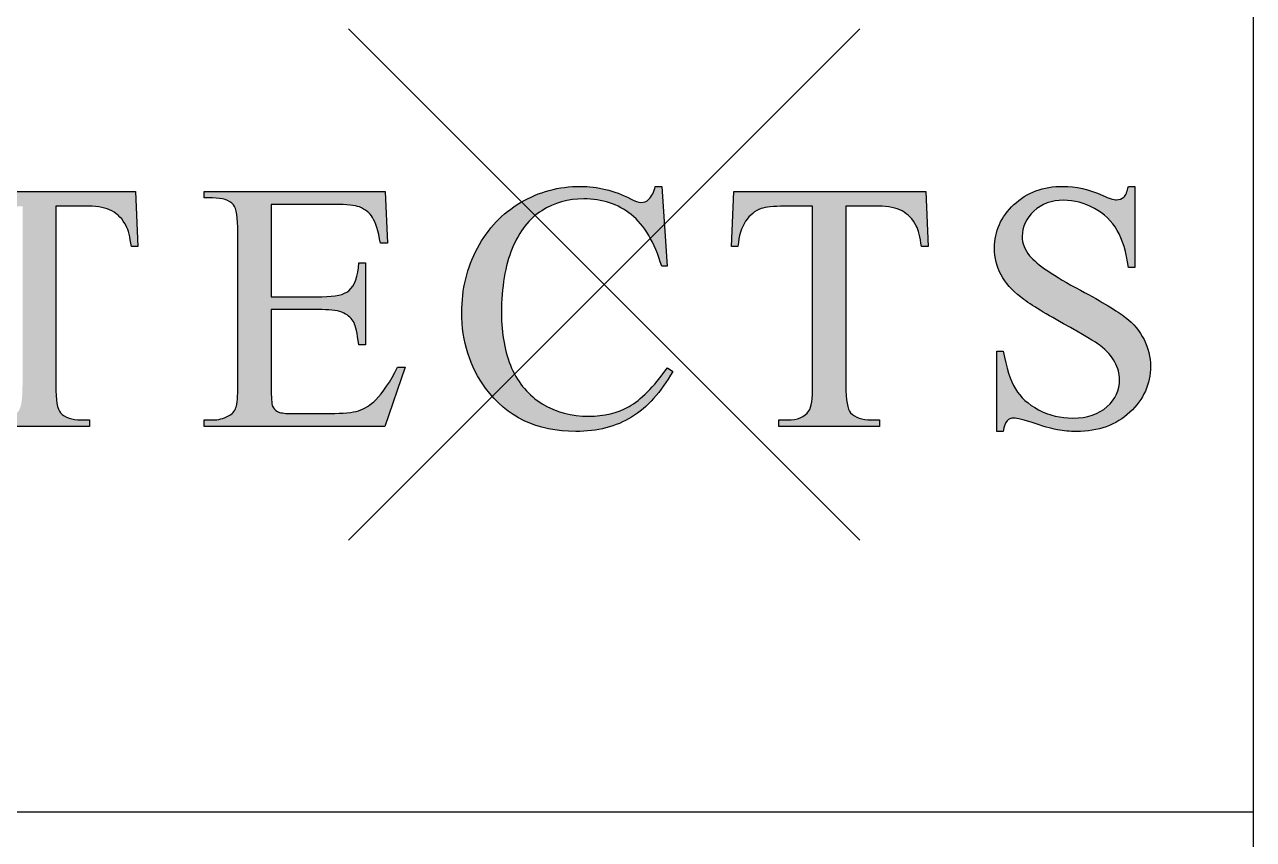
# Model space of a CAD drawing. Header units: millimetres. Extents: x -195 to 512, y -13 to 520.
# Drawn here: x 280.76 to 304.8, y 29.62 to 45.56 of the extents above; entities that cross this region are included whole.
import ezdxf

# ---------------------------------------------------------------- set-up
doc = ezdxf.new("R2010")
doc.units = ezdxf.units.MM
doc.header["$LTSCALE"] = 48
doc.header["$PDMODE"] = 3
doc.header["$PDSIZE"] = 5
doc.linetypes.add('DASHEDX2', pattern=[1.5, 1, -0.5])
doc.layers.add('G-Anno-Nplt', color=5, linetype='Continuous', plot=False)
doc.layers.add('G-Anno-RAMSA', color=5, linetype='Continuous')

# ---------------------------------------------------------------- blocks, each defined once
blk = doc.blocks.new('*U25')
h = blk.add_hatch(color=0)
edge = h.paths.add_edge_path()
edge.add_spline(control_points=[(1.05384, 0.18095), (1.05384, 0.18095), (1.20173, 0.18095), (1.20173, 0.18095)], knot_values=[23, 23, 23, 23, 24, 24, 24, 24], degree=3, periodic=0)
edge.add_spline(control_points=[(1.20173, 0.18095), (1.20173, 0.18095), (1.2035, 0.13851), (1.2035, 0.13851)], knot_values=[0, 0, 0, 0, 1, 1, 1, 1], degree=3, periodic=0)
edge.add_spline(control_points=[(1.2035, 0.13851), (1.2035, 0.13851), (1.19844, 0.13851), (1.19844, 0.13851)], knot_values=[1, 1, 1, 1, 2, 2, 2, 2], degree=3, periodic=0)
edge.add_spline(control_points=[(1.19844, 0.13851), (1.19746, 0.14597), (1.19614, 0.15131), (1.19446, 0.15451)], knot_values=[2, 2, 2, 2, 3, 3, 3, 3], degree=3, periodic=0)
edge.add_spline(control_points=[(1.19446, 0.15451), (1.19172, 0.15966), (1.18807, 0.16346), (1.18352, 0.1659), (1.17896, 0.16835), (1.17297, 0.16957), (1.16555, 0.16957)], knot_values=[3, 3, 3, 3, 4, 4, 4, 5, 5, 5, 5], degree=3, periodic=0)
edge.add_spline(control_points=[(1.16555, 0.16957), (1.16555, 0.16957), (1.14023, 0.16957), (1.14023, 0.16957)], knot_values=[5, 5, 5, 5, 6, 6, 6, 6], degree=3, periodic=0)
edge.add_spline(control_points=[(1.14023, 0.16957), (1.14023, 0.16957), (1.14023, 0.03128), (1.14023, 0.03128)], knot_values=[6, 6, 6, 6, 7, 7, 7, 7], degree=3, periodic=0)
edge.add_spline(control_points=[(1.14023, 0.03128), (1.14023, 0.02021), (1.14145, 0.0133), (1.14389, 0.01056)], knot_values=[7, 7, 7, 7, 8, 8, 8, 8], degree=3, periodic=0)
edge.add_spline(control_points=[(1.14389, 0.01056), (1.14733, 0.00684), (1.15263, 0.00498), (1.15979, 0.00498)], knot_values=[8, 8, 8, 8, 9, 9, 9, 9], degree=3, periodic=0)
edge.add_spline(control_points=[(1.15979, 0.00498), (1.15979, 0.00498), (1.16618, 0.00498), (1.16618, 0.00498)], knot_values=[9, 9, 9, 9, 10, 10, 10, 10], degree=3, periodic=0)
edge.add_spline(control_points=[(1.16618, 0.00498), (1.16618, 0.00498), (1.16618, 0), (1.16618, 0)], knot_values=[10, 10, 10, 10, 11, 11, 11, 11], degree=3, periodic=0)
edge.add_spline(control_points=[(1.16618, 0), (1.16618, 0), (1.08868, 0), (1.08868, 0)], knot_values=[11, 11, 11, 11, 12, 12, 12, 12], degree=3, periodic=0)
edge.add_spline(control_points=[(1.08868, 0), (1.08868, 0), (1.08868, 0.00498), (1.08868, 0.00498)], knot_values=[12, 12, 12, 12, 13, 13, 13, 13], degree=3, periodic=0)
edge.add_spline(control_points=[(1.08868, 0.00498), (1.08868, 0.00498), (1.09517, 0.00498), (1.09517, 0.00498)], knot_values=[13, 13, 13, 13, 14, 14, 14, 14], degree=3, periodic=0)
edge.add_spline(control_points=[(1.09517, 0.00498), (1.10292, 0.00498), (1.10841, 0.00728), (1.11166, 0.01189)], knot_values=[14, 14, 14, 14, 15, 15, 15, 15], degree=3, periodic=0)
edge.add_spline(control_points=[(1.11166, 0.01189), (1.11364, 0.01472), (1.11463, 0.02119), (1.11463, 0.03128)], knot_values=[15, 15, 15, 15, 16, 16, 16, 16], degree=3, periodic=0)
edge.add_spline(control_points=[(1.11463, 0.03128), (1.11463, 0.03128), (1.11463, 0.16957), (1.11463, 0.16957)], knot_values=[16, 16, 16, 16, 17, 17, 17, 17], degree=3, periodic=0)
edge.add_spline(control_points=[(1.11463, 0.16957), (1.11463, 0.16957), (1.09288, 0.16957), (1.09288, 0.16957)], knot_values=[17, 17, 17, 17, 18, 18, 18, 18], degree=3, periodic=0)
edge.add_spline(control_points=[(1.09288, 0.16957), (1.08443, 0.16957), (1.07842, 0.16895), (1.07487, 0.1677)], knot_values=[18, 18, 18, 18, 19, 19, 19, 19], degree=3, periodic=0)
edge.add_spline(control_points=[(1.07487, 0.1677), (1.07025, 0.16601), (1.06629, 0.16277), (1.063, 0.15797)], knot_values=[19, 19, 19, 19, 20, 20, 20, 20], degree=3, periodic=0)
edge.add_spline(control_points=[(1.063, 0.15797), (1.05971, 0.15317), (1.05775, 0.14669), (1.05713, 0.13851)], knot_values=[20, 20, 20, 20, 21, 21, 21, 21], degree=3, periodic=0)
edge.add_spline(control_points=[(1.05713, 0.13851), (1.05713, 0.13851), (1.05206, 0.13851), (1.05206, 0.13851)], knot_values=[21, 21, 21, 21, 22, 22, 22, 22], degree=3, periodic=0)
edge.add_spline(control_points=[(1.05206, 0.13851), (1.05206, 0.13851), (1.05384, 0.18095), (1.05384, 0.18095)], knot_values=[22, 22, 22, 22, 23, 23, 23, 23], degree=3, periodic=0)
h = blk.add_hatch(color=0)
edge = h.paths.add_edge_path()
edge.add_spline(control_points=[(1.35548, 0.17099), (1.35548, 0.17099), (1.30612, 0.17099), (1.30612, 0.17099)], knot_values=[38, 38, 38, 38, 39, 39, 39, 39], degree=3, periodic=0)
edge.add_spline(control_points=[(1.30612, 0.17099), (1.30612, 0.17099), (1.30612, 0.09989), (1.30612, 0.09989)], knot_values=[0, 0, 0, 0, 1, 1, 1, 1], degree=3, periodic=0)
edge.add_spline(control_points=[(1.30612, 0.09989), (1.30612, 0.09989), (1.34522, 0.09989), (1.34522, 0.09989)], knot_values=[1, 1, 1, 1, 2, 2, 2, 2], degree=3, periodic=0)
edge.add_spline(control_points=[(1.34522, 0.09989), (1.35554, 0.09989), (1.36244, 0.10143), (1.36592, 0.1045)], knot_values=[2, 2, 2, 2, 3, 3, 3, 3], degree=3, periodic=0)
edge.add_spline(control_points=[(1.36592, 0.1045), (1.37055, 0.10854), (1.37313, 0.11566), (1.37366, 0.12584)], knot_values=[3, 3, 3, 3, 4, 4, 4, 4], degree=3, periodic=0)
edge.add_spline(control_points=[(1.37366, 0.12584), (1.37366, 0.12584), (1.37864, 0.12584), (1.37864, 0.12584)], knot_values=[4, 4, 4, 4, 5, 5, 5, 5], degree=3, periodic=0)
edge.add_spline(control_points=[(1.37864, 0.12584), (1.37864, 0.12584), (1.37864, 0.06292), (1.37864, 0.06292)], knot_values=[5, 5, 5, 5, 6, 6, 6, 6], degree=3, periodic=0)
edge.add_spline(control_points=[(1.37864, 0.06292), (1.37864, 0.06292), (1.37366, 0.06292), (1.37366, 0.06292)], knot_values=[6, 6, 6, 6, 7, 7, 7, 7], degree=3, periodic=0)
edge.add_spline(control_points=[(1.37366, 0.06292), (1.37241, 0.07175), (1.37117, 0.07741), (1.36992, 0.07991)], knot_values=[7, 7, 7, 7, 8, 8, 8, 8], degree=3, periodic=0)
edge.add_spline(control_points=[(1.36992, 0.07991), (1.36832, 0.08303), (1.36569, 0.08548), (1.36204, 0.08726), (1.35839, 0.08905), (1.35279, 0.08994), (1.34522, 0.08994)], knot_values=[8, 8, 8, 8, 9, 9, 9, 10, 10, 10, 10], degree=3, periodic=0)
edge.add_spline(control_points=[(1.34522, 0.08994), (1.34522, 0.08994), (1.30612, 0.08994), (1.30612, 0.08994)], knot_values=[10, 10, 10, 10, 11, 11, 11, 11], degree=3, periodic=0)
edge.add_spline(control_points=[(1.30612, 0.08994), (1.30612, 0.08994), (1.30612, 0.03025), (1.30612, 0.03025)], knot_values=[11, 11, 11, 11, 12, 12, 12, 12], degree=3, periodic=0)
edge.add_spline(control_points=[(1.30612, 0.03025), (1.30612, 0.02223), (1.30647, 0.01736), (1.30717, 0.01562), (1.30788, 0.01389), (1.30911, 0.01251), (1.31088, 0.01149), (1.31264, 0.01046), (1.316, 0.00995), (1.32094, 0.00995)], knot_values=[12, 12, 12, 12, 13, 13, 13, 14, 14, 14, 15, 15, 15, 15], degree=3, periodic=0)
edge.add_spline(control_points=[(1.32094, 0.00995), (1.32094, 0.00995), (1.35138, 0.00995), (1.35138, 0.00995)], knot_values=[15, 15, 15, 15, 16, 16, 16, 16], degree=3, periodic=0)
edge.add_spline(control_points=[(1.35138, 0.00995), (1.36152, 0.00995), (1.36889, 0.01066), (1.37348, 0.01209)], knot_values=[16, 16, 16, 16, 17, 17, 17, 17], degree=3, periodic=0)
edge.add_spline(control_points=[(1.37348, 0.01209), (1.37807, 0.01351), (1.38248, 0.01632), (1.38671, 0.02051)], knot_values=[17, 17, 17, 17, 18, 18, 18, 18], degree=3, periodic=0)
edge.add_spline(control_points=[(1.38671, 0.02051), (1.39218, 0.02603), (1.39778, 0.03436), (1.40352, 0.0455)], knot_values=[18, 18, 18, 18, 19, 19, 19, 19], degree=3, periodic=0)
edge.add_spline(control_points=[(1.40352, 0.0455), (1.40352, 0.0455), (1.40921, 0.0455), (1.40921, 0.0455)], knot_values=[19, 19, 19, 19, 20, 20, 20, 20], degree=3, periodic=0)
edge.add_spline(control_points=[(1.40921, 0.0455), (1.40921, 0.0455), (1.39367, 0), (1.39367, 0)], knot_values=[20, 20, 20, 20, 21, 21, 21, 21], degree=3, periodic=0)
edge.add_spline(control_points=[(1.39367, 0), (1.39367, 0), (1.25457, 0), (1.25457, 0)], knot_values=[21, 21, 21, 21, 22, 22, 22, 22], degree=3, periodic=0)
edge.add_spline(control_points=[(1.25457, 0), (1.25457, 0), (1.25457, 0.00498), (1.25457, 0.00498)], knot_values=[22, 22, 22, 22, 23, 23, 23, 23], degree=3, periodic=0)
edge.add_spline(control_points=[(1.25457, 0.00498), (1.25457, 0.00498), (1.26099, 0.00498), (1.26099, 0.00498)], knot_values=[23, 23, 23, 23, 24, 24, 24, 24], degree=3, periodic=0)
edge.add_spline(control_points=[(1.26099, 0.00498), (1.26527, 0.00498), (1.26933, 0.006), (1.27316, 0.00805)], knot_values=[24, 24, 24, 24, 25, 25, 25, 25], degree=3, periodic=0)
edge.add_spline(control_points=[(1.27316, 0.00805), (1.27602, 0.00948), (1.27796, 0.01161), (1.27898, 0.01447)], knot_values=[25, 25, 25, 25, 26, 26, 26, 26], degree=3, periodic=0)
edge.add_spline(control_points=[(1.27898, 0.01447), (1.28001, 0.01732), (1.28052, 0.02316), (1.28052, 0.03199)], knot_values=[26, 26, 26, 26, 27, 27, 27, 27], degree=3, periodic=0)
edge.add_spline(control_points=[(1.28052, 0.03199), (1.28052, 0.03199), (1.28052, 0.14931), (1.28052, 0.14931)], knot_values=[27, 27, 27, 27, 28, 28, 28, 28], degree=3, periodic=0)
edge.add_spline(control_points=[(1.28052, 0.14931), (1.28052, 0.16083), (1.27936, 0.16793), (1.27705, 0.17061)], knot_values=[28, 28, 28, 28, 29, 29, 29, 29], degree=3, periodic=0)
edge.add_spline(control_points=[(1.27705, 0.17061), (1.27383, 0.17418), (1.26848, 0.17597), (1.26099, 0.17597)], knot_values=[29, 29, 29, 29, 30, 30, 30, 30], degree=3, periodic=0)
edge.add_spline(control_points=[(1.26099, 0.17597), (1.26099, 0.17597), (1.25457, 0.17597), (1.25457, 0.17597)], knot_values=[30, 30, 30, 30, 31, 31, 31, 31], degree=3, periodic=0)
edge.add_spline(control_points=[(1.25457, 0.17597), (1.25457, 0.17597), (1.25457, 0.18095), (1.25457, 0.18095)], knot_values=[31, 31, 31, 31, 32, 32, 32, 32], degree=3, periodic=0)
edge.add_spline(control_points=[(1.25457, 0.18095), (1.25457, 0.18095), (1.39392, 0.18095), (1.39392, 0.18095)], knot_values=[32, 32, 32, 32, 33, 33, 33, 33], degree=3, periodic=0)
edge.add_spline(control_points=[(1.39392, 0.18095), (1.39392, 0.18095), (1.3957, 0.14113), (1.3957, 0.14113)], knot_values=[33, 33, 33, 33, 34, 34, 34, 34], degree=3, periodic=0)
edge.add_spline(control_points=[(1.3957, 0.14113), (1.3957, 0.14113), (1.39037, 0.14113), (1.39037, 0.14113)], knot_values=[34, 34, 34, 34, 35, 35, 35, 35], degree=3, periodic=0)
edge.add_spline(control_points=[(1.39037, 0.14113), (1.38851, 0.15068), (1.38645, 0.15724), (1.3842, 0.16082)], knot_values=[35, 35, 35, 35, 36, 36, 36, 36], degree=3, periodic=0)
edge.add_spline(control_points=[(1.3842, 0.16082), (1.38194, 0.16438), (1.3786, 0.1671), (1.37418, 0.16898)], knot_values=[36, 36, 36, 36, 37, 37, 37, 37], degree=3, periodic=0)
edge.add_spline(control_points=[(1.37418, 0.16898), (1.37064, 0.17032), (1.36441, 0.17099), (1.35548, 0.17099)], knot_values=[37, 37, 37, 37, 38, 38, 38, 38], degree=3, periodic=0)
h = blk.add_hatch(color=0)
edge = h.paths.add_edge_path()
edge.add_spline(control_points=[(1.60186, 0.18486), (1.60186, 0.18486), (1.60684, 0.18486), (1.60684, 0.18486)], knot_values=[24, 24, 24, 24, 25, 25, 25, 25], degree=3, periodic=0)
edge.add_spline(control_points=[(1.60684, 0.18486), (1.60684, 0.18486), (1.6111, 0.12336), (1.6111, 0.12336)], knot_values=[0, 0, 0, 0, 1, 1, 1, 1], degree=3, periodic=0)
edge.add_spline(control_points=[(1.6111, 0.12336), (1.6111, 0.12336), (1.60684, 0.12336), (1.60684, 0.12336)], knot_values=[1, 1, 1, 1, 2, 2, 2, 2], degree=3, periodic=0)
edge.add_spline(control_points=[(1.60684, 0.12336), (1.60136, 0.14176), (1.59354, 0.15502), (1.58339, 0.16312)], knot_values=[2, 2, 2, 2, 3, 3, 3, 3], degree=3, periodic=0)
edge.add_spline(control_points=[(1.58339, 0.16312), (1.57323, 0.17121), (1.56103, 0.17526), (1.54681, 0.17526), (1.53489, 0.17526), (1.52411, 0.17221), (1.51449, 0.16614)], knot_values=[3, 3, 3, 3, 4, 4, 4, 5, 5, 5, 5], degree=3, periodic=0)
edge.add_spline(control_points=[(1.51449, 0.16614), (1.50485, 0.16006), (1.49728, 0.15037), (1.49176, 0.13706), (1.48624, 0.12375), (1.48348, 0.1072), (1.48348, 0.08741), (1.48348, 0.07108), (1.48609, 0.05693), (1.49131, 0.04495), (1.49653, 0.03298), (1.50439, 0.02379), (1.51489, 0.0174), (1.52538, 0.01101), (1.53735, 0.00782), (1.55081, 0.00782), (1.5625, 0.00782), (1.57281, 0.01032), (1.58175, 0.01533)], knot_values=[5, 5, 5, 5, 6, 6, 6, 7, 7, 7, 8, 8, 8, 9, 9, 9, 10, 10, 10, 11, 11, 11, 11], degree=3, periodic=0)
edge.add_spline(control_points=[(1.58175, 0.01533), (1.59069, 0.02032), (1.60052, 0.03027), (1.61124, 0.04515)], knot_values=[11, 11, 11, 11, 12, 12, 12, 12], degree=3, periodic=0)
edge.add_spline(control_points=[(1.61124, 0.04515), (1.61124, 0.04515), (1.61537, 0.0423), (1.61537, 0.0423)], knot_values=[12, 12, 12, 12, 13, 13, 13, 13], degree=3, periodic=0)
edge.add_spline(control_points=[(1.61537, 0.0423), (1.60632, 0.02632), (1.59577, 0.01463), (1.5837, 0.00721)], knot_values=[13, 13, 13, 13, 14, 14, 14, 14], degree=3, periodic=0)
edge.add_spline(control_points=[(1.5837, 0.00721), (1.57164, -0.0002), (1.55731, -0.00391), (1.54073, -0.00391), (1.51083, -0.00391), (1.48768, 0.00718), (1.47127, 0.02937)], knot_values=[14, 14, 14, 14, 15, 15, 15, 16, 16, 16, 16], degree=3, periodic=0)
edge.add_spline(control_points=[(1.47127, 0.02937), (1.45903, 0.04588), (1.45291, 0.06531), (1.45291, 0.08767), (1.45291, 0.10569), (1.45692, 0.12224), (1.46497, 0.13733)], knot_values=[16, 16, 16, 16, 17, 17, 17, 18, 18, 18, 18], degree=3, periodic=0)
edge.add_spline(control_points=[(1.46497, 0.13733), (1.473, 0.15241), (1.48407, 0.16411), (1.49816, 0.17241), (1.51225, 0.18071), (1.52765, 0.18486), (1.54435, 0.18486), (1.55733, 0.18486), (1.57014, 0.18168), (1.58277, 0.17532)], knot_values=[18, 18, 18, 18, 19, 19, 19, 20, 20, 20, 21, 21, 21, 21], degree=3, periodic=0)
edge.add_spline(control_points=[(1.58277, 0.17532), (1.58648, 0.17338), (1.58914, 0.17241), (1.59073, 0.17241), (1.59311, 0.17241), (1.59519, 0.17325), (1.59695, 0.17493)], knot_values=[21, 21, 21, 21, 22, 22, 22, 23, 23, 23, 23], degree=3, periodic=0)
edge.add_spline(control_points=[(1.59695, 0.17493), (1.59925, 0.17731), (1.60089, 0.18062), (1.60186, 0.18486)], knot_values=[23, 23, 23, 23, 24, 24, 24, 24], degree=3, periodic=0)
h = blk.add_hatch(color=0)
edge = h.paths.add_edge_path()
edge.add_spline(control_points=[(1.66231, 0.18095), (1.66231, 0.18095), (1.81019, 0.18095), (1.81019, 0.18095)], knot_values=[23, 23, 23, 23, 24, 24, 24, 24], degree=3, periodic=0)
edge.add_spline(control_points=[(1.81019, 0.18095), (1.81019, 0.18095), (1.81197, 0.13851), (1.81197, 0.13851)], knot_values=[0, 0, 0, 0, 1, 1, 1, 1], degree=3, periodic=0)
edge.add_spline(control_points=[(1.81197, 0.13851), (1.81197, 0.13851), (1.80691, 0.13851), (1.80691, 0.13851)], knot_values=[1, 1, 1, 1, 2, 2, 2, 2], degree=3, periodic=0)
edge.add_spline(control_points=[(1.80691, 0.13851), (1.80593, 0.14597), (1.80461, 0.15131), (1.80293, 0.15451)], knot_values=[2, 2, 2, 2, 3, 3, 3, 3], degree=3, periodic=0)
edge.add_spline(control_points=[(1.80293, 0.15451), (1.80019, 0.15966), (1.79654, 0.16346), (1.79199, 0.1659), (1.78743, 0.16835), (1.78144, 0.16957), (1.77402, 0.16957)], knot_values=[3, 3, 3, 3, 4, 4, 4, 5, 5, 5, 5], degree=3, periodic=0)
edge.add_spline(control_points=[(1.77402, 0.16957), (1.77402, 0.16957), (1.74869, 0.16957), (1.74869, 0.16957)], knot_values=[5, 5, 5, 5, 6, 6, 6, 6], degree=3, periodic=0)
edge.add_spline(control_points=[(1.74869, 0.16957), (1.74869, 0.16957), (1.74869, 0.03128), (1.74869, 0.03128)], knot_values=[6, 6, 6, 6, 7, 7, 7, 7], degree=3, periodic=0)
edge.add_spline(control_points=[(1.74869, 0.03128), (1.74869, 0.02021), (1.74992, 0.0133), (1.75236, 0.01056)], knot_values=[7, 7, 7, 7, 8, 8, 8, 8], degree=3, periodic=0)
edge.add_spline(control_points=[(1.75236, 0.01056), (1.7558, 0.00684), (1.7611, 0.00498), (1.76826, 0.00498)], knot_values=[8, 8, 8, 8, 9, 9, 9, 9], degree=3, periodic=0)
edge.add_spline(control_points=[(1.76826, 0.00498), (1.76826, 0.00498), (1.77465, 0.00498), (1.77465, 0.00498)], knot_values=[9, 9, 9, 9, 10, 10, 10, 10], degree=3, periodic=0)
edge.add_spline(control_points=[(1.77465, 0.00498), (1.77465, 0.00498), (1.77465, 0), (1.77465, 0)], knot_values=[10, 10, 10, 10, 11, 11, 11, 11], degree=3, periodic=0)
edge.add_spline(control_points=[(1.77465, 0), (1.77465, 0), (1.69715, 0), (1.69715, 0)], knot_values=[11, 11, 11, 11, 12, 12, 12, 12], degree=3, periodic=0)
edge.add_spline(control_points=[(1.69715, 0), (1.69715, 0), (1.69715, 0.00498), (1.69715, 0.00498)], knot_values=[12, 12, 12, 12, 13, 13, 13, 13], degree=3, periodic=0)
edge.add_spline(control_points=[(1.69715, 0.00498), (1.69715, 0.00498), (1.70364, 0.00498), (1.70364, 0.00498)], knot_values=[13, 13, 13, 13, 14, 14, 14, 14], degree=3, periodic=0)
edge.add_spline(control_points=[(1.70364, 0.00498), (1.71138, 0.00498), (1.71688, 0.00728), (1.72013, 0.01189)], knot_values=[14, 14, 14, 14, 15, 15, 15, 15], degree=3, periodic=0)
edge.add_spline(control_points=[(1.72013, 0.01189), (1.7221, 0.01472), (1.7231, 0.02119), (1.7231, 0.03128)], knot_values=[15, 15, 15, 15, 16, 16, 16, 16], degree=3, periodic=0)
edge.add_spline(control_points=[(1.7231, 0.03128), (1.7231, 0.03128), (1.7231, 0.16957), (1.7231, 0.16957)], knot_values=[16, 16, 16, 16, 17, 17, 17, 17], degree=3, periodic=0)
edge.add_spline(control_points=[(1.7231, 0.16957), (1.7231, 0.16957), (1.70135, 0.16957), (1.70135, 0.16957)], knot_values=[17, 17, 17, 17, 18, 18, 18, 18], degree=3, periodic=0)
edge.add_spline(control_points=[(1.70135, 0.16957), (1.6929, 0.16957), (1.68689, 0.16895), (1.68334, 0.1677)], knot_values=[18, 18, 18, 18, 19, 19, 19, 19], degree=3, periodic=0)
edge.add_spline(control_points=[(1.68334, 0.1677), (1.67872, 0.16601), (1.67476, 0.16277), (1.67147, 0.15797)], knot_values=[19, 19, 19, 19, 20, 20, 20, 20], degree=3, periodic=0)
edge.add_spline(control_points=[(1.67147, 0.15797), (1.66818, 0.15317), (1.66622, 0.14669), (1.6656, 0.13851)], knot_values=[20, 20, 20, 20, 21, 21, 21, 21], degree=3, periodic=0)
edge.add_spline(control_points=[(1.6656, 0.13851), (1.6656, 0.13851), (1.66053, 0.13851), (1.66053, 0.13851)], knot_values=[21, 21, 21, 21, 22, 22, 22, 22], degree=3, periodic=0)
edge.add_spline(control_points=[(1.66053, 0.13851), (1.66053, 0.13851), (1.66231, 0.18095), (1.66231, 0.18095)], knot_values=[22, 22, 22, 22, 23, 23, 23, 23], degree=3, periodic=0)
h = blk.add_hatch(color=0)
edge = h.paths.add_edge_path()
edge.add_spline(control_points=[(1.96623, 0.18486), (1.96623, 0.18486), (1.97121, 0.18486), (1.97121, 0.18486)], knot_values=[39, 39, 39, 39, 40, 40, 40, 40], degree=3, periodic=0)
edge.add_spline(control_points=[(1.97121, 0.18486), (1.97121, 0.18486), (1.97121, 0.12229), (1.97121, 0.12229)], knot_values=[0, 0, 0, 0, 1, 1, 1, 1], degree=3, periodic=0)
edge.add_spline(control_points=[(1.97121, 0.12229), (1.97121, 0.12229), (1.96623, 0.12229), (1.96623, 0.12229)], knot_values=[1, 1, 1, 1, 2, 2, 2, 2], degree=3, periodic=0)
edge.add_spline(control_points=[(1.96623, 0.12229), (1.96463, 0.1343), (1.96177, 0.14386), (1.95765, 0.15097), (1.95353, 0.15809), (1.94765, 0.16374), (1.94003, 0.16792)], knot_values=[2, 2, 2, 2, 3, 3, 3, 4, 4, 4, 4], degree=3, periodic=0)
edge.add_spline(control_points=[(1.94003, 0.16792), (1.93241, 0.1721), (1.92452, 0.17419), (1.91637, 0.17419), (1.90715, 0.17419), (1.89953, 0.17137), (1.8935, 0.16573), (1.88748, 0.16009), (1.88446, 0.15368), (1.88446, 0.14649), (1.88446, 0.14099), (1.88637, 0.13597), (1.89019, 0.13144)], knot_values=[4, 4, 4, 4, 5, 5, 5, 6, 6, 6, 7, 7, 7, 8, 8, 8, 8], degree=3, periodic=0)
edge.add_spline(control_points=[(1.89019, 0.13144), (1.89568, 0.12478), (1.90876, 0.11591), (1.92942, 0.10481)], knot_values=[8, 8, 8, 8, 9, 9, 9, 9], degree=3, periodic=0)
edge.add_spline(control_points=[(1.92942, 0.10481), (1.94626, 0.09576), (1.95778, 0.08881), (1.96397, 0.08397), (1.97017, 0.07914), (1.97493, 0.07344), (1.97828, 0.06688), (1.98162, 0.06031), (1.98329, 0.05344), (1.98329, 0.04625), (1.98329, 0.03259), (1.97798, 0.02081), (1.96737, 0.01093)], knot_values=[9, 9, 9, 9, 10, 10, 10, 11, 11, 11, 12, 12, 12, 13, 13, 13, 13], degree=3, periodic=0)
edge.add_spline(control_points=[(1.96737, 0.01093), (1.95675, 0.00103), (1.94309, -0.00391), (1.92639, -0.00391), (1.92115, -0.00391), (1.91622, -0.0035), (1.9116, -0.00271)], knot_values=[13, 13, 13, 13, 14, 14, 14, 15, 15, 15, 15], degree=3, periodic=0)
edge.add_spline(control_points=[(1.9116, -0.00271), (1.90884, -0.00226), (1.90313, -0.00063), (1.89447, 0.00218)], knot_values=[15, 15, 15, 15, 16, 16, 16, 16], degree=3, periodic=0)
edge.add_spline(control_points=[(1.89447, 0.00218), (1.88581, 0.00499), (1.88033, 0.0064), (1.87802, 0.0064), (1.87579, 0.0064), (1.87404, 0.00573), (1.87276, 0.00439), (1.87147, 0.00305), (1.87051, 0.00028), (1.86989, -0.00391)], knot_values=[16, 16, 16, 16, 17, 17, 17, 18, 18, 18, 19, 19, 19, 19], degree=3, periodic=0)
edge.add_spline(control_points=[(1.86989, -0.00391), (1.86989, -0.00391), (1.86491, -0.00391), (1.86491, -0.00391)], knot_values=[19, 19, 19, 19, 20, 20, 20, 20], degree=3, periodic=0)
edge.add_spline(control_points=[(1.86491, -0.00391), (1.86491, -0.00391), (1.86491, 0.05795), (1.86491, 0.05795)], knot_values=[20, 20, 20, 20, 21, 21, 21, 21], degree=3, periodic=0)
edge.add_spline(control_points=[(1.86491, 0.05795), (1.86491, 0.05795), (1.86989, 0.05795), (1.86989, 0.05795)], knot_values=[21, 21, 21, 21, 22, 22, 22, 22], degree=3, periodic=0)
edge.add_spline(control_points=[(1.86989, 0.05795), (1.87219, 0.04498), (1.8753, 0.03528), (1.8792, 0.02884), (1.88311, 0.0224), (1.88908, 0.01705), (1.89711, 0.01279)], knot_values=[22, 22, 22, 22, 23, 23, 23, 24, 24, 24, 24], degree=3, periodic=0)
edge.add_spline(control_points=[(1.89711, 0.01279), (1.90514, 0.00853), (1.91395, 0.0064), (1.92354, 0.0064), (1.93462, 0.0064), (1.94339, 0.00934), (1.94982, 0.01521), (1.95625, 0.02109), (1.95947, 0.02804), (1.95947, 0.03605), (1.95947, 0.04051), (1.95826, 0.045), (1.95584, 0.04955)], knot_values=[24, 24, 24, 24, 25, 25, 25, 26, 26, 26, 27, 27, 27, 28, 28, 28, 28], degree=3, periodic=0)
edge.add_spline(control_points=[(1.95584, 0.04955), (1.95341, 0.05409), (1.94964, 0.05832), (1.94452, 0.06224)], knot_values=[28, 28, 28, 28, 29, 29, 29, 29], degree=3, periodic=0)
edge.add_spline(control_points=[(1.94452, 0.06224), (1.94108, 0.06491), (1.93162, 0.07054), (1.91616, 0.07912)], knot_values=[29, 29, 29, 29, 30, 30, 30, 30], degree=3, periodic=0)
edge.add_spline(control_points=[(1.91616, 0.07912), (1.90069, 0.0877), (1.88968, 0.09457), (1.88313, 0.09972)], knot_values=[30, 30, 30, 30, 31, 31, 31, 31], degree=3, periodic=0)
edge.add_spline(control_points=[(1.88313, 0.09972), (1.87657, 0.10487), (1.87161, 0.11055), (1.86822, 0.11677)], knot_values=[31, 31, 31, 31, 32, 32, 32, 32], degree=3, periodic=0)
edge.add_spline(control_points=[(1.86822, 0.11677), (1.86483, 0.12299), (1.86314, 0.12983), (1.86314, 0.13729), (1.86314, 0.15026), (1.86811, 0.16143), (1.87805, 0.1708), (1.88799, 0.18017), (1.90065, 0.18486), (1.91601, 0.18486), (1.9256, 0.18486), (1.93577, 0.18252), (1.94652, 0.17785)], knot_values=[32, 32, 32, 32, 33, 33, 33, 34, 34, 34, 35, 35, 35, 36, 36, 36, 36], degree=3, periodic=0)
edge.add_spline(control_points=[(1.94652, 0.17785), (1.95149, 0.17565), (1.95499, 0.17455), (1.95704, 0.17455), (1.95935, 0.17455), (1.96123, 0.17523), (1.9627, 0.1766), (1.96416, 0.17796), (1.96534, 0.18071), (1.96623, 0.18486)], knot_values=[36, 36, 36, 36, 37, 37, 37, 38, 38, 38, 39, 39, 39, 39], degree=3, periodic=0)
at = {"color": 0}
for points in [[(1.05384, 0.18095), (1.05384, 0.18095), (1.20173, 0.18095), (1.20173, 0.18095)], [(1.20173, 0.18095), (1.20173, 0.18095), (1.2035, 0.13851), (1.2035, 0.13851)], [(1.25457, 0.17597), (1.25457, 0.17597), (1.25457, 0.18095), (1.25457, 0.18095)], [(1.25457, 0.18095), (1.25457, 0.18095), (1.39392, 0.18095), (1.39392, 0.18095)], [(1.39392, 0.18095), (1.39392, 0.18095), (1.3957, 0.14113), (1.3957, 0.14113)], [(1.59695, 0.17493), (1.59925, 0.17731), (1.60089, 0.18062), (1.60186, 0.18486)], [(1.60186, 0.18486), (1.60186, 0.18486), (1.60684, 0.18486), (1.60684, 0.18486)], [(1.60684, 0.18486), (1.60684, 0.18486), (1.6111, 0.12336), (1.6111, 0.12336)], [(1.66053, 0.13851), (1.66053, 0.13851), (1.66231, 0.18095), (1.66231, 0.18095)], [(1.66231, 0.18095), (1.66231, 0.18095), (1.81019, 0.18095), (1.81019, 0.18095)], [(1.81019, 0.18095), (1.81019, 0.18095), (1.81197, 0.13851), (1.81197, 0.13851)], [(1.96623, 0.18486), (1.96623, 0.18486), (1.97121, 0.18486), (1.97121, 0.18486)], [(1.97121, 0.18486), (1.97121, 0.18486), (1.97121, 0.12229), (1.97121, 0.12229)], [(1.26099, 0.17597), (1.26099, 0.17597), (1.25457, 0.17597), (1.25457, 0.17597)], [(1.27705, 0.17061), (1.27383, 0.17418), (1.26848, 0.17597), (1.26099, 0.17597)], [(1.28052, 0.14931), (1.28052, 0.16083), (1.27936, 0.16793), (1.27705, 0.17061)], [(1.30612, 0.17099), (1.30612, 0.17099), (1.30612, 0.09989), (1.30612, 0.09989)], [(1.35548, 0.17099), (1.35548, 0.17099), (1.30612, 0.17099), (1.30612, 0.17099)], [(1.37418, 0.16898), (1.37064, 0.17032), (1.36441, 0.17099), (1.35548, 0.17099)], [(1.16555, 0.16957), (1.16555, 0.16957), (1.14023, 0.16957), (1.14023, 0.16957)], [(1.14023, 0.16957), (1.14023, 0.16957), (1.14023, 0.03128), (1.14023, 0.03128)], [(1.3842, 0.16082), (1.38194, 0.16438), (1.3786, 0.1671), (1.37418, 0.16898)], [(1.60684, 0.12336), (1.60136, 0.14176), (1.59354, 0.15502), (1.58339, 0.16312)], [(1.68334, 0.1677), (1.67872, 0.16601), (1.67476, 0.16277), (1.67147, 0.15797)], [(1.70135, 0.16957), (1.6929, 0.16957), (1.68689, 0.16895), (1.68334, 0.1677)], [(1.7231, 0.16957), (1.7231, 0.16957), (1.70135, 0.16957), (1.70135, 0.16957)], [(1.7231, 0.03128), (1.7231, 0.03128), (1.7231, 0.16957), (1.7231, 0.16957)], [(1.77402, 0.16957), (1.77402, 0.16957), (1.74869, 0.16957), (1.74869, 0.16957)], [(1.74869, 0.16957), (1.74869, 0.16957), (1.74869, 0.03128), (1.74869, 0.03128)], [(1.19844, 0.13851), (1.19746, 0.14597), (1.19614, 0.15131), (1.19446, 0.15451)], [(1.39037, 0.14113), (1.38851, 0.15068), (1.38645, 0.15724), (1.3842, 0.16082)], [(1.67147, 0.15797), (1.66818, 0.15317), (1.66622, 0.14669), (1.6656, 0.13851)], [(1.80691, 0.13851), (1.80593, 0.14597), (1.80461, 0.15131), (1.80293, 0.15451)], [(1.28052, 0.03199), (1.28052, 0.03199), (1.28052, 0.14931), (1.28052, 0.14931)], [(1.2035, 0.13851), (1.2035, 0.13851), (1.19844, 0.13851), (1.19844, 0.13851)], [(1.3957, 0.14113), (1.3957, 0.14113), (1.39037, 0.14113), (1.39037, 0.14113)], [(1.6656, 0.13851), (1.6656, 0.13851), (1.66053, 0.13851), (1.66053, 0.13851)], [(1.81197, 0.13851), (1.81197, 0.13851), (1.80691, 0.13851), (1.80691, 0.13851)], [(1.36592, 0.1045), (1.37055, 0.10854), (1.37313, 0.11566), (1.37366, 0.12584)], [(1.37366, 0.12584), (1.37366, 0.12584), (1.37864, 0.12584), (1.37864, 0.12584)], [(1.37864, 0.12584), (1.37864, 0.12584), (1.37864, 0.06292), (1.37864, 0.06292)], [(1.6111, 0.12336), (1.6111, 0.12336), (1.60684, 0.12336), (1.60684, 0.12336)], [(1.89019, 0.13144), (1.89568, 0.12478), (1.90876, 0.11591), (1.92942, 0.10481)], [(1.88313, 0.09972), (1.87657, 0.10487), (1.87161, 0.11055), (1.86822, 0.11677)], [(1.97121, 0.12229), (1.97121, 0.12229), (1.96623, 0.12229), (1.96623, 0.12229)], [(1.34522, 0.09989), (1.35554, 0.09989), (1.36244, 0.10143), (1.36592, 0.1045)], [(1.30612, 0.09989), (1.30612, 0.09989), (1.34522, 0.09989), (1.34522, 0.09989)], [(1.91616, 0.07912), (1.90069, 0.0877), (1.88968, 0.09457), (1.88313, 0.09972)], [(1.34522, 0.08994), (1.34522, 0.08994), (1.30612, 0.08994), (1.30612, 0.08994)], [(1.30612, 0.08994), (1.30612, 0.08994), (1.30612, 0.03025), (1.30612, 0.03025)], [(1.37366, 0.06292), (1.37241, 0.07175), (1.37117, 0.07741), (1.36992, 0.07991)], [(1.94452, 0.06224), (1.94108, 0.06491), (1.93162, 0.07054), (1.91616, 0.07912)], [(1.37864, 0.06292), (1.37864, 0.06292), (1.37366, 0.06292), (1.37366, 0.06292)], [(1.86491, -0.00391), (1.86491, -0.00391), (1.86491, 0.05795), (1.86491, 0.05795)], [(1.86491, 0.05795), (1.86491, 0.05795), (1.86989, 0.05795), (1.86989, 0.05795)], [(1.95584, 0.04955), (1.95341, 0.05409), (1.94964, 0.05832), (1.94452, 0.06224)], [(1.38671, 0.02051), (1.39218, 0.02603), (1.39778, 0.03436), (1.40352, 0.0455)], [(1.40921, 0.0455), (1.40921, 0.0455), (1.39367, 0), (1.39367, 0)], [(1.40352, 0.0455), (1.40352, 0.0455), (1.40921, 0.0455), (1.40921, 0.0455)], [(1.58175, 0.01533), (1.59069, 0.02032), (1.60052, 0.03027), (1.61124, 0.04515)], [(1.61537, 0.0423), (1.60632, 0.02632), (1.59577, 0.01463), (1.5837, 0.00721)], [(1.61124, 0.04515), (1.61124, 0.04515), (1.61537, 0.0423), (1.61537, 0.0423)], [(1.14023, 0.03128), (1.14023, 0.02021), (1.14145, 0.0133), (1.14389, 0.01056)], [(1.27898, 0.01447), (1.28001, 0.01732), (1.28052, 0.02316), (1.28052, 0.03199)], [(1.72013, 0.01189), (1.7221, 0.01472), (1.7231, 0.02119), (1.7231, 0.03128)], [(1.74869, 0.03128), (1.74869, 0.02021), (1.74992, 0.0133), (1.75236, 0.01056)], [(1.37348, 0.01209), (1.37807, 0.01351), (1.38248, 0.01632), (1.38671, 0.02051)], [(1.14389, 0.01056), (1.14733, 0.00684), (1.15263, 0.00498), (1.15979, 0.00498)], [(1.27316, 0.00805), (1.27602, 0.00948), (1.27796, 0.01161), (1.27898, 0.01447)], [(1.32094, 0.00995), (1.32094, 0.00995), (1.35138, 0.00995), (1.35138, 0.00995)], [(1.35138, 0.00995), (1.36152, 0.00995), (1.36889, 0.01066), (1.37348, 0.01209)], [(1.70364, 0.00498), (1.71138, 0.00498), (1.71688, 0.00728), (1.72013, 0.01189)], [(1.75236, 0.01056), (1.7558, 0.00684), (1.7611, 0.00498), (1.76826, 0.00498)], [(1.16618, 0), (1.16618, 0), (1.08868, 0), (1.08868, 0)], [(1.15979, 0.00498), (1.15979, 0.00498), (1.16618, 0.00498), (1.16618, 0.00498)], [(1.16618, 0.00498), (1.16618, 0.00498), (1.16618, 0), (1.16618, 0)], [(1.25457, 0), (1.25457, 0), (1.25457, 0.00498), (1.25457, 0.00498)], [(1.25457, 0.00498), (1.25457, 0.00498), (1.26099, 0.00498), (1.26099, 0.00498)], [(1.39367, 0), (1.39367, 0), (1.25457, 0), (1.25457, 0)], [(1.26099, 0.00498), (1.26527, 0.00498), (1.26933, 0.006), (1.27316, 0.00805)], [(1.69715, 0), (1.69715, 0), (1.69715, 0.00498), (1.69715, 0.00498)], [(1.69715, 0.00498), (1.69715, 0.00498), (1.70364, 0.00498), (1.70364, 0.00498)], [(1.77465, 0), (1.77465, 0), (1.69715, 0), (1.69715, 0)], [(1.76826, 0.00498), (1.76826, 0.00498), (1.77465, 0.00498), (1.77465, 0.00498)], [(1.77465, 0.00498), (1.77465, 0.00498), (1.77465, 0), (1.77465, 0)], [(1.9116, -0.00271), (1.90884, -0.00226), (1.90313, -0.00063), (1.89447, 0.00218)], [(1.86989, -0.00391), (1.86989, -0.00391), (1.86491, -0.00391), (1.86491, -0.00391)]]:
    blk.add_open_spline(points, degree=3, dxfattribs=at)
for points, knots in [([(1.46497, 0.13733), (1.473, 0.15241), (1.48407, 0.16411), (1.49816, 0.17241), (1.51225, 0.18071), (1.52765, 0.18486), (1.54435, 0.18486), (1.55733, 0.18486), (1.57014, 0.18168), (1.58277, 0.17532)], [18, 18, 18, 18, 19, 19, 19, 20, 20, 20, 21, 21, 21, 21]), ([(1.86822, 0.11677), (1.86483, 0.12299), (1.86314, 0.12983), (1.86314, 0.13729), (1.86314, 0.15026), (1.86811, 0.16143), (1.87805, 0.1708), (1.88799, 0.18017), (1.90065, 0.18486), (1.91601, 0.18486), (1.9256, 0.18486), (1.93577, 0.18252), (1.94652, 0.17785)], [32, 32, 32, 32, 33, 33, 33, 34, 34, 34, 35, 35, 35, 36, 36, 36, 36]), ([(1.94652, 0.17785), (1.95149, 0.17565), (1.95499, 0.17455), (1.95704, 0.17455), (1.95935, 0.17455), (1.96123, 0.17523), (1.9627, 0.1766), (1.96416, 0.17796), (1.96534, 0.18071), (1.96623, 0.18486)], [36, 36, 36, 36, 37, 37, 37, 38, 38, 38, 39, 39, 39, 39]), ([(1.58339, 0.16312), (1.57323, 0.17121), (1.56103, 0.17526), (1.54681, 0.17526), (1.53489, 0.17526), (1.52411, 0.17221), (1.51449, 0.16614)], [3, 3, 3, 3, 4, 4, 4, 5, 5, 5, 5]), ([(1.58277, 0.17532), (1.58648, 0.17338), (1.58914, 0.17241), (1.59073, 0.17241), (1.59311, 0.17241), (1.59519, 0.17325), (1.59695, 0.17493)], [21, 21, 21, 21, 22, 22, 22, 23, 23, 23, 23]), ([(1.94003, 0.16792), (1.93241, 0.1721), (1.92452, 0.17419), (1.91637, 0.17419), (1.90715, 0.17419), (1.89953, 0.17137), (1.8935, 0.16573), (1.88748, 0.16009), (1.88446, 0.15368), (1.88446, 0.14649), (1.88446, 0.14099), (1.88637, 0.13597), (1.89019, 0.13144)], [4, 4, 4, 4, 5, 5, 5, 6, 6, 6, 7, 7, 7, 8, 8, 8, 8]), ([(1.19446, 0.15451), (1.19172, 0.15966), (1.18807, 0.16346), (1.18352, 0.1659), (1.17896, 0.16835), (1.17297, 0.16957), (1.16555, 0.16957)], [3, 3, 3, 3, 4, 4, 4, 5, 5, 5, 5]), ([(1.51449, 0.16614), (1.50485, 0.16006), (1.49728, 0.15037), (1.49176, 0.13706), (1.48624, 0.12375), (1.48348, 0.1072), (1.48348, 0.08741), (1.48348, 0.07108), (1.48609, 0.05693), (1.49131, 0.04495), (1.49653, 0.03298), (1.50439, 0.02379), (1.51489, 0.0174), (1.52538, 0.01101), (1.53735, 0.00782), (1.55081, 0.00782), (1.5625, 0.00782), (1.57281, 0.01032), (1.58175, 0.01533)], [5, 5, 5, 5, 6, 6, 6, 7, 7, 7, 8, 8, 8, 9, 9, 9, 10, 10, 10, 11, 11, 11, 11]), ([(1.80293, 0.15451), (1.80019, 0.15966), (1.79654, 0.16346), (1.79199, 0.1659), (1.78743, 0.16835), (1.78144, 0.16957), (1.77402, 0.16957)], [3, 3, 3, 3, 4, 4, 4, 5, 5, 5, 5]), ([(1.96623, 0.12229), (1.96463, 0.1343), (1.96177, 0.14386), (1.95765, 0.15097), (1.95353, 0.15809), (1.94765, 0.16374), (1.94003, 0.16792)], [2, 2, 2, 2, 3, 3, 3, 4, 4, 4, 4]), ([(1.47127, 0.02937), (1.45903, 0.04588), (1.45291, 0.06531), (1.45291, 0.08767), (1.45291, 0.10569), (1.45692, 0.12224), (1.46497, 0.13733)], [16, 16, 16, 16, 17, 17, 17, 18, 18, 18, 18]), ([(1.92942, 0.10481), (1.94626, 0.09576), (1.95778, 0.08881), (1.96397, 0.08397), (1.97017, 0.07914), (1.97493, 0.07344), (1.97828, 0.06688), (1.98162, 0.06031), (1.98329, 0.05344), (1.98329, 0.04625), (1.98329, 0.03259), (1.97798, 0.02081), (1.96737, 0.01093)], [9, 9, 9, 9, 10, 10, 10, 11, 11, 11, 12, 12, 12, 13, 13, 13, 13]), ([(1.36992, 0.07991), (1.36832, 0.08303), (1.36569, 0.08548), (1.36204, 0.08726), (1.35839, 0.08905), (1.35279, 0.08994), (1.34522, 0.08994)], [8, 8, 8, 8, 9, 9, 9, 10, 10, 10, 10]), ([(1.86989, 0.05795), (1.87219, 0.04498), (1.8753, 0.03528), (1.8792, 0.02884), (1.88311, 0.0224), (1.88908, 0.01705), (1.89711, 0.01279)], [22, 22, 22, 22, 23, 23, 23, 24, 24, 24, 24]), ([(1.89711, 0.01279), (1.90514, 0.00853), (1.91395, 0.0064), (1.92354, 0.0064), (1.93462, 0.0064), (1.94339, 0.00934), (1.94982, 0.01521), (1.95625, 0.02109), (1.95947, 0.02804), (1.95947, 0.03605), (1.95947, 0.04051), (1.95826, 0.045), (1.95584, 0.04955)], [24, 24, 24, 24, 25, 25, 25, 26, 26, 26, 27, 27, 27, 28, 28, 28, 28]), ([(1.30612, 0.03025), (1.30612, 0.02223), (1.30647, 0.01736), (1.30717, 0.01562), (1.30788, 0.01389), (1.30911, 0.01251), (1.31088, 0.01149), (1.31264, 0.01046), (1.316, 0.00995), (1.32094, 0.00995)], [12, 12, 12, 12, 13, 13, 13, 14, 14, 14, 15, 15, 15, 15]), ([(1.5837, 0.00721), (1.57164, -0.0002), (1.55731, -0.00391), (1.54073, -0.00391), (1.51083, -0.00391), (1.48768, 0.00718), (1.47127, 0.02937)], [14, 14, 14, 14, 15, 15, 15, 16, 16, 16, 16]), ([(1.96737, 0.01093), (1.95675, 0.00103), (1.94309, -0.00391), (1.92639, -0.00391), (1.92115, -0.00391), (1.91622, -0.0035), (1.9116, -0.00271)], [13, 13, 13, 13, 14, 14, 14, 15, 15, 15, 15]), ([(1.89447, 0.00218), (1.88581, 0.00499), (1.88033, 0.0064), (1.87802, 0.0064), (1.87579, 0.0064), (1.87404, 0.00573), (1.87276, 0.00439), (1.87147, 0.00305), (1.87051, 0.00028), (1.86989, -0.00391)], [16, 16, 16, 16, 17, 17, 17, 18, 18, 18, 19, 19, 19, 19])]:
    blk.add_open_spline(points, degree=3, knots=knots, dxfattribs=at)

msp = doc.modelspace()

# ---------------------------------------------------------------- linework, layer by layer
at = {"layer": 'G-Anno-Nplt'}
for p, q in [((304.8, 0), (304.8, 152.4)), ((0, 30.163), (304.8, 30.163))]:
    msp.add_line(p, q, dxfattribs=at)
msp.add_point((292.1, 40.481), dxfattribs=at)

# ---------------------------------------------------------------- block references
at = {"layer": 'G-Anno-RAMSA', "linetype": 'DASHEDX2', "xscale": 25.4, "yscale": 25.4, "zscale": 25.4}
msp.add_blockref('*U25', (252.412, 37.703), dxfattribs=at)

doc.saveas('drawing.dxf')
